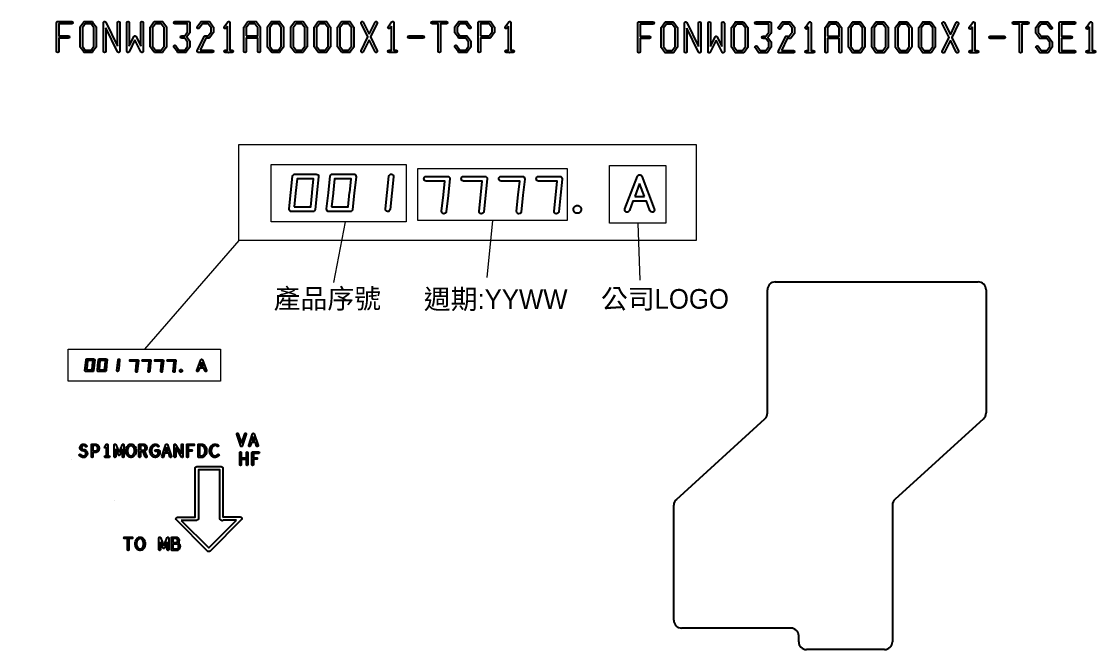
# Model space of a CAD drawing. Extents: x 0 to 248, y 0 to 175.
# Drawn here: x 119.2 to 188, y 44.6 to 84.8 of the extents above; entities that cross this region are included whole.
import ezdxf

# ---------------------------------------------------------------- set-up
doc = ezdxf.new("R2010")
doc.units = 0
doc.layers.add('gbr-dxf', color=7, linetype='Continuous')
doc.layers.add('gbr-outline-dxf', color=2, linetype='Continuous')
doc.layers.add('備註', color=1, linetype='Continuous', lineweight=5)
doc.styles.get("Standard").update_dxf_attribs({"font": 'txt.shx'})

msp = doc.modelspace()

# ---------------------------------------------------------------- linework, layer by layer
at = {"layer": 'gbr-dxf'}
for p, q in [((158.835, 74.422), (158.519, 73.593)), ((159.15, 73.593), (158.835, 74.422)), ((158.519, 73.593), (159.15, 73.593)), ((167.524, 68.122), (180.523, 68.122)), ((167.024, 59.719), (167.024, 67.622)), ((181.023, 67.622), (181.023, 59.719)), ((130.781, 62.978), (130.676, 62.702)), ((130.676, 62.702), (130.887, 62.702)), ((130.887, 62.702), (130.781, 62.978)), ((161.187, 54.183), (166.86, 59.349)), ((180.86, 59.349), (175.187, 54.183)), ((134.093, 58.215), (133.997, 57.927)), ((133.997, 57.927), (134.189, 57.927)), ((134.189, 57.927), (134.093, 58.215)), ((128.538, 57.523), (128.442, 57.236)), ((128.442, 57.236), (128.634, 57.236)), ((128.634, 57.236), (128.538, 57.523)), ((161.024, 46.432), (161.024, 53.813)), ((175.024, 53.813), (175.024, 45.055)), ((168.524, 45.932), (161.524, 45.932)), ((169.024, 45.055), (169.024, 45.432)), ((174.524, 44.555), (169.524, 44.555))]:
    msp.add_line(p, q, dxfattribs=at)
at = {"layer": 'gbr-dxf', "linetype": 'Continuous'}
for points in [[(121.487, 82.907), (121.487, 84.742, -0.199082), (121.509, 84.796, -0.199069), (121.563, 84.818), (122.456, 84.818, -1), (122.456, 84.666), (121.639, 84.666), (121.639, 83.901), (122.233, 83.901, -1), (122.233, 83.748), (121.639, 83.748), (121.639, 82.907, -1)], [(122.987, 83.215), (122.987, 84.436, -0.161897), (123.002, 84.482), (123.225, 84.787, -0.041105), (123.233, 84.796, -0.196911), (123.286, 84.818), (123.733, 84.818, -0.253505), (123.796, 84.784), (124.016, 84.483, -0.166669), (124.032, 84.436), (124.032, 83.215, -0.165513), (124.017, 83.168), (123.795, 82.863, -0.039972), (123.787, 82.853, -0.207833), (123.731, 82.831), (123.29, 82.831, -0.251415), (123.225, 82.862), (123.002, 83.168, -0.165513)], [(127.487, 83.213), (127.487, 84.436, -0.161897), (127.502, 84.482), (127.725, 84.787, -0.041105), (127.733, 84.796, -0.196911), (127.786, 84.818), (128.231, 84.818, -0.246448), (128.294, 84.787), (128.517, 84.481, -0.170321), (128.532, 84.433), (128.532, 83.215, -0.165513), (128.517, 83.168), (128.295, 82.863, -0.039972), (128.287, 82.853, -0.207833), (128.231, 82.831), (127.786, 82.831, -0.247601), (127.723, 82.864), (127.504, 83.165, -0.172346)], [(129.002, 83.168, -1), (129.125, 83.258), (129.325, 82.983), (129.694, 82.983), (129.879, 83.237), (129.879, 83.494), (129.694, 83.748), (129.509, 83.748, -1), (129.509, 83.901), (129.694, 83.901), (129.879, 84.155), (129.879, 84.666), (129.063, 84.666, -1), (129.063, 84.818), (129.954, 84.818, -0.421762), (130.032, 84.742), (130.032, 84.132, -0.165513), (130.017, 84.085), (129.827, 83.824), (130.016, 83.565, -0.166669), (130.032, 83.519), (130.032, 83.215, -0.165513), (130.017, 83.168), (129.795, 82.863, -0.039972), (129.787, 82.853, -0.207833), (129.731, 82.831), (129.29, 82.831, -0.251415), (129.225, 82.862)], [(134.987, 83.215), (134.987, 84.436, -0.161897), (135.002, 84.482), (135.224, 84.786, -0.043659), (135.232, 84.796, -0.211421), (135.29, 84.818), (135.731, 84.818, -0.246448), (135.794, 84.787), (136.016, 84.483, -0.166669), (136.032, 84.436), (136.032, 83.215, -0.165513), (136.017, 83.168), (135.794, 82.862, -0.03991), (135.786, 82.853, -0.198431), (135.733, 82.831), (135.286, 82.831, -0.247601), (135.223, 82.864), (135.002, 83.168, -0.165513)], [(136.487, 83.215), (136.487, 84.436, -0.161897), (136.502, 84.482), (136.724, 84.786, -0.043659), (136.732, 84.796, -0.211421), (136.79, 84.818), (137.231, 84.818, -0.246448), (137.294, 84.787), (137.516, 84.483, -0.166669), (137.532, 84.436), (137.532, 83.215, -0.165513), (137.517, 83.168), (137.294, 82.862, -0.03991), (137.286, 82.853, -0.198431), (137.233, 82.831), (136.786, 82.831, -0.247601), (136.723, 82.864), (136.502, 83.168, -0.165513)], [(137.987, 83.215), (137.987, 84.436, -0.161897), (138.002, 84.482), (138.224, 84.786, -0.043659), (138.232, 84.796, -0.211421), (138.29, 84.818), (138.731, 84.818, -0.246448), (138.794, 84.787), (139.016, 84.483, -0.166669), (139.032, 84.436), (139.032, 83.215, -0.165513), (139.017, 83.168), (138.794, 82.862, -0.03991), (138.786, 82.853, -0.198431), (138.733, 82.831), (138.286, 82.831, -0.247601), (138.223, 82.864), (138.002, 83.168, -0.165513)], [(139.487, 83.215), (139.487, 84.436, -0.161897), (139.502, 84.482), (139.724, 84.786, -0.043659), (139.732, 84.796, -0.211421), (139.79, 84.818), (140.231, 84.818, -0.246448), (140.294, 84.787), (140.516, 84.483, -0.166669), (140.532, 84.436), (140.532, 83.215, -0.165513), (140.517, 83.168), (140.294, 82.862, -0.03991), (140.286, 82.853, -0.198431), (140.233, 82.831), (139.786, 82.831, -0.247601), (139.723, 82.864), (139.502, 83.168, -0.165513)], [(145.563, 84.666, -1), (145.563, 84.818), (146.007, 84.818, -0.013454), (146.011, 84.818), (146.456, 84.818, -1), (146.456, 84.666), (146.086, 84.666), (146.086, 82.907, -1), (145.933, 82.907), (145.933, 84.666)], [(146.987, 84.132), (146.987, 84.436, -0.161897), (147.002, 84.482), (147.225, 84.787, -0.041105), (147.233, 84.796, -0.196911), (147.286, 84.818), (147.733, 84.818, -0.253505), (147.796, 84.784), (148.017, 84.481, -1), (147.894, 84.391), (147.694, 84.666), (147.325, 84.666), (147.139, 84.411), (147.139, 84.155), (147.325, 83.901), (147.733, 83.901, -0.247601), (147.795, 83.868), (148.017, 83.563, -0.165513), (148.032, 83.517), (148.032, 83.213, -0.161897), (148.017, 83.167), (147.795, 82.863, -0.043659), (147.787, 82.853, -0.211421), (147.729, 82.831), (147.288, 82.831, -0.246448), (147.225, 82.862), (147.002, 83.168, -1), (147.125, 83.258), (147.325, 82.983), (147.694, 82.983), (147.879, 83.237), (147.879, 83.494), (147.694, 83.748), (147.29, 83.748, -0.251415), (147.225, 83.78), (147.002, 84.085, -0.165513)], [(148.487, 82.907), (148.487, 84.742, -0.199026), (148.509, 84.796, -0.199012), (148.563, 84.818), (149.231, 84.818, -0.246448), (149.294, 84.787), (149.517, 84.481, -0.170321), (149.532, 84.433), (149.532, 84.132, -0.165513), (149.517, 84.085), (149.295, 83.78, -0.039972), (149.287, 83.771, -0.207833), (149.231, 83.748), (148.639, 83.748), (148.639, 82.907, -1)], [(158.716, 82.878), (158.716, 83.794, -0.013454), (158.716, 83.798), (158.716, 84.711, -0.208517), (158.738, 84.768, -0.208501), (158.795, 84.79), (159.685, 84.79, -1), (159.685, 84.638), (158.868, 84.638), (158.868, 83.872), (159.461, 83.872, -1), (159.461, 83.72), (158.868, 83.72), (158.868, 82.878, -1)], [(160.216, 83.184), (160.216, 84.408, -0.161897), (160.231, 84.453), (160.454, 84.759, -0.041105), (160.462, 84.768, -0.196911), (160.515, 84.79), (160.96, 84.79, -0.246448), (161.023, 84.759), (161.246, 84.453, -0.170321), (161.261, 84.405), (161.261, 83.186, -0.165513), (161.246, 83.139), (161.024, 82.834, -0.039972), (161.016, 82.825, -0.207833), (160.96, 82.802), (160.515, 82.802, -0.247601), (160.452, 82.835), (160.233, 83.136, -0.172346)], [(164.716, 83.186), (164.716, 84.404, -0.170323), (164.731, 84.453), (164.954, 84.759, -0.041105), (164.962, 84.768, -0.196911), (165.015, 84.79), (165.46, 84.79, -0.246448), (165.523, 84.759), (165.745, 84.455, -0.166669), (165.761, 84.408), (165.761, 83.184, -0.16419), (165.745, 83.138), (165.524, 82.834, -0.039972), (165.516, 82.825, -0.207833), (165.459, 82.802), (165.015, 82.802, -0.247601), (164.952, 82.835), (164.731, 83.139, -0.165513)], [(166.231, 83.139, -1), (166.354, 83.229), (166.554, 82.955), (166.923, 82.955), (167.108, 83.209), (167.108, 83.466), (166.923, 83.72), (166.738, 83.72, -1), (166.738, 83.872), (166.923, 83.872), (167.108, 84.127), (167.108, 84.638), (166.292, 84.638, -1), (166.292, 84.79), (167.185, 84.79, -0.427292), (167.261, 84.71), (167.261, 84.104, -0.165513), (167.246, 84.057), (167.056, 83.796), (167.246, 83.535, -0.170321), (167.261, 83.487), (167.261, 83.186, -0.165513), (167.246, 83.139), (167.024, 82.834, -0.039972), (167.016, 82.825, -0.207833), (166.96, 82.802), (166.515, 82.802, -0.247601), (166.452, 82.835)], [(170.716, 82.878), (170.716, 83.793, -0.022559), (170.716, 83.799), (170.716, 84.404, -0.170323), (170.731, 84.453), (170.954, 84.759, -0.041105), (170.962, 84.768, -0.196911), (171.015, 84.79), (171.46, 84.79, -0.246448), (171.523, 84.759), (171.745, 84.455, -0.166669), (171.761, 84.408), (171.761, 82.878, -1), (171.608, 82.878), (171.608, 83.72), (170.868, 83.72), (170.868, 82.878, -1)], [(172.216, 83.186), (172.216, 84.408, -0.161897), (172.231, 84.454), (172.454, 84.759, -0.041105), (172.462, 84.768, -0.196911), (172.515, 84.79), (172.962, 84.79, -0.253505), (173.025, 84.755), (173.245, 84.455, -0.166669), (173.261, 84.408), (173.261, 83.186, -0.165513), (173.246, 83.139), (173.024, 82.834, -0.039972), (173.016, 82.825, -0.207833), (172.96, 82.802), (172.519, 82.802, -0.251415), (172.454, 82.833), (172.231, 83.139, -0.165513)], [(173.716, 83.186), (173.716, 84.408, -0.161897), (173.731, 84.454), (173.954, 84.759, -0.041105), (173.962, 84.768, -0.196911), (174.015, 84.79), (174.462, 84.79, -0.253505), (174.525, 84.755), (174.745, 84.455, -0.166669), (174.761, 84.408), (174.761, 83.186, -0.165513), (174.746, 83.139), (174.524, 82.834, -0.039972), (174.516, 82.825, -0.207833), (174.46, 82.802), (174.019, 82.802, -0.251415), (173.954, 82.833), (173.731, 83.139, -0.165513)], [(175.216, 83.186), (175.216, 84.408, -0.161897), (175.231, 84.454), (175.454, 84.759, -0.041105), (175.462, 84.768, -0.196911), (175.515, 84.79), (175.962, 84.79, -0.253505), (176.025, 84.755), (176.245, 84.455, -0.166669), (176.261, 84.408), (176.261, 83.186, -0.165513), (176.246, 83.139), (176.024, 82.834, -0.039972), (176.016, 82.825, -0.207833), (175.96, 82.802), (175.519, 82.802, -0.251415), (175.454, 82.833), (175.231, 83.139, -0.165513)], [(176.716, 83.186), (176.716, 84.408, -0.161897), (176.731, 84.454), (176.954, 84.759, -0.041105), (176.962, 84.768, -0.196911), (177.015, 84.79), (177.462, 84.79, -0.253505), (177.525, 84.755), (177.745, 84.455, -0.166669), (177.761, 84.408), (177.761, 83.186, -0.165513), (177.746, 83.139), (177.524, 82.834, -0.039972), (177.516, 82.825, -0.207833), (177.46, 82.802), (177.019, 82.802, -0.251415), (176.954, 82.833), (176.731, 83.139, -0.165513)], [(182.792, 84.638, -1), (182.792, 84.79), (183.685, 84.79, -1), (183.685, 84.638), (183.315, 84.638), (183.315, 82.878, -1), (183.162, 82.878), (183.162, 84.638)], [(184.216, 84.102), (184.216, 84.408, -0.161897), (184.231, 84.453), (184.454, 84.759, -0.041105), (184.462, 84.768, -0.196911), (184.515, 84.79), (184.96, 84.79, -0.246448), (185.023, 84.759), (185.246, 84.453, -1), (185.123, 84.363), (184.923, 84.638), (184.554, 84.638), (184.368, 84.383), (184.368, 84.127), (184.554, 83.872), (184.961, 83.872, -0.247601), (185.024, 83.839), (185.246, 83.535, -0.165513), (185.261, 83.488), (185.261, 83.188, -0.170323), (185.246, 83.139), (185.023, 82.834, -0.041105), (185.015, 82.824, -0.196911), (184.961, 82.802), (184.517, 82.802, -0.246448), (184.454, 82.834), (184.231, 83.139, -1), (184.354, 83.229), (184.554, 82.955), (184.923, 82.955), (185.108, 83.209), (185.108, 83.465), (184.923, 83.72), (184.515, 83.72, -0.247601), (184.452, 83.753), (184.233, 84.054, -0.172346)], [(185.716, 82.881), (185.716, 83.794, -0.013454), (185.716, 83.798), (185.716, 84.71, -0.2107), (185.738, 84.768, -0.210684), (185.796, 84.79), (186.685, 84.79, -1), (186.685, 84.638), (185.868, 84.638), (185.868, 83.872), (186.461, 83.872, -1), (186.461, 83.72), (185.868, 83.72), (185.868, 82.955), (186.685, 82.955, -1), (186.685, 82.802), (185.792, 82.802, -0.424887)], [(144.063, 83.748, -1), (144.063, 83.901), (144.956, 83.901, -1), (144.956, 83.748)], [(181.292, 83.72, -1), (181.292, 83.872), (182.185, 83.872, -1), (182.185, 83.72)], [(136.386, 72.799), (136.497, 73.847, -0.009153), (136.498, 73.851), (136.608, 74.895, -0.3854), (136.758, 75.03), (138.12, 75.03, -0.458403), (138.269, 74.858), (138.159, 73.823, -0.013872), (138.158, 73.815), (138.047, 72.767, -0.168358), (138.005, 72.678, -0.202678), (137.898, 72.632), (136.535, 72.632, -0.447401)], [(138.786, 72.799), (138.896, 73.839, -0.013872), (138.897, 73.847), (139.008, 74.895, -0.3854), (139.157, 75.03), (140.514, 75.03, -0.458895), (140.67, 74.864), (140.558, 73.815, -0.009153), (140.558, 73.811), (140.448, 72.773, -0.186333), (140.403, 72.675, -0.207191), (140.291, 72.633), (138.935, 72.633, -0.447401)], [(142.549, 72.798), (142.66, 73.847, -0.009153), (142.661, 73.851), (142.771, 74.896, -1), (143.07, 74.864), (142.958, 73.815, -0.009153), (142.958, 73.811), (142.847, 72.767, -1)], [(157.894, 72.797), (158.695, 74.897, -0.112338), (158.731, 74.952, -0.535818), (158.975, 74.897), (159.775, 72.797, -1), (159.495, 72.69), (159.265, 73.293), (158.405, 73.293), (158.175, 72.69, -1)], [(136.702, 72.932), (137.763, 72.932), (137.859, 73.839, -0.013863), (137.86, 73.847), (137.954, 74.73), (136.892, 74.73), (136.795, 73.815, -0.009153), (136.795, 73.811)], [(139.102, 72.933), (140.163, 72.933), (140.26, 73.847, -0.009153), (140.261, 73.851), (140.354, 74.73), (139.292, 74.73), (139.196, 73.823, -0.013872), (139.196, 73.815)], [(145.161, 74.588, -1), (145.161, 74.888), (146.517, 74.888, -0.458895), (146.673, 74.722), (146.562, 73.674, -0.009153), (146.561, 73.669), (146.45, 72.625, -1), (146.152, 72.657), (146.263, 73.705, -0.009153), (146.264, 73.71), (146.357, 74.588)], [(147.561, 74.588, -1), (147.561, 74.888), (148.917, 74.888, -0.458895), (149.073, 74.722), (148.962, 73.674, -0.009153), (148.961, 73.669), (148.85, 72.625, -1), (148.552, 72.657), (148.663, 73.705, -0.009153), (148.664, 73.71), (148.757, 74.588)], [(149.961, 74.588, -1), (149.961, 74.888), (151.324, 74.888, -0.45841), (151.472, 74.716), (151.362, 73.673, -0.009153), (151.361, 73.669), (151.25, 72.625, -1), (150.952, 72.656), (151.063, 73.705, -0.009153), (151.064, 73.709), (151.157, 74.588)], [(152.361, 74.588, -1), (152.361, 74.888), (153.724, 74.888, -0.45841), (153.872, 74.716), (153.762, 73.681, -0.013863), (153.762, 73.674), (153.65, 72.625, -1), (153.352, 72.657), (153.463, 73.697, -0.013863), (153.463, 73.705), (153.557, 74.588)], [(154.595, 72.769, -0.414233), (154.845, 73.019, -0.414233), (155.095, 72.769, -0.414233), (154.845, 72.519, -0.414233)], [(123.299, 62.437), (123.336, 62.786, -0.009153), (123.336, 62.788), (123.373, 63.136, -0.3854), (123.422, 63.181), (123.877, 63.181, -0.458403), (123.926, 63.123), (123.89, 62.778, -0.013872), (123.889, 62.776), (123.852, 62.426, -0.168358), (123.838, 62.397, -0.202678), (123.803, 62.382), (123.348, 62.382, -0.447401)], [(123.404, 62.482), (123.758, 62.482), (123.79, 62.784, -0.013863), (123.79, 62.786), (123.821, 63.081), (123.467, 63.081), (123.435, 62.776, -0.009153), (123.435, 62.774)], [(124.099, 62.437), (124.135, 62.784, -0.013872), (124.136, 62.786), (124.173, 63.136, -0.3854), (124.222, 63.181), (124.674, 63.181, -0.458895), (124.726, 63.125), (124.689, 62.776, -0.009153), (124.689, 62.774), (124.652, 62.428, -0.186333), (124.637, 62.396, -0.207191), (124.6, 62.382), (124.148, 62.382, -0.447401)], [(124.204, 62.482), (124.558, 62.482), (124.59, 62.786, -0.009153), (124.59, 62.788), (124.621, 63.081), (124.267, 63.081), (124.235, 62.778, -0.013872), (124.235, 62.776)], [(125.353, 62.437), (125.39, 62.786, -0.009153), (125.39, 62.788), (125.427, 63.136, -1), (125.526, 63.125), (125.489, 62.776, -0.009153), (125.489, 62.774), (125.452, 62.426, -1)], [(126.223, 63.033, -1), (126.223, 63.133), (126.676, 63.133, -0.458895), (126.728, 63.078), (126.69, 62.729, -0.009153), (126.69, 62.727), (126.653, 62.379, -1), (126.554, 62.39), (126.591, 62.739, -0.009153), (126.591, 62.741), (126.622, 63.033)], [(127.023, 63.033, -1), (127.023, 63.133), (127.476, 63.133, -0.458895), (127.528, 63.078), (127.49, 62.729, -0.009153), (127.49, 62.727), (127.453, 62.379, -1), (127.354, 62.39), (127.391, 62.739, -0.009153), (127.391, 62.741), (127.422, 63.033)], [(127.824, 63.033, -1), (127.824, 63.133), (128.278, 63.133, -0.45841), (128.327, 63.076), (128.29, 62.729, -0.009153), (128.29, 62.727), (128.253, 62.379, -1), (128.154, 62.39), (128.191, 62.739, -0.009153), (128.191, 62.741), (128.222, 63.033)], [(128.623, 63.033, -1), (128.623, 63.133), (129.078, 63.133, -0.45841), (129.127, 63.076), (129.091, 62.731, -0.013863), (129.09, 62.729), (129.053, 62.379, -1), (128.954, 62.39), (128.991, 62.737, -0.013863), (128.991, 62.739), (129.022, 63.033)], [(130.468, 62.436), (130.735, 63.136, -0.112338), (130.747, 63.155, -0.535818), (130.828, 63.136), (131.095, 62.436, -1), (131.001, 62.401), (130.925, 62.602), (130.638, 62.602), (130.561, 62.401, -1)], [(129.368, 62.427, -0.414233), (129.452, 62.511, -0.414233), (129.535, 62.427, -0.414233), (129.452, 62.344, -0.414233)], [(133.792, 57.627), (134.046, 58.389, -0.116629), (134.058, 58.408, -0.557654), (134.14, 58.389), (134.394, 57.627, -1), (134.3, 57.595), (134.222, 57.827), (133.964, 57.827), (133.886, 57.595, -1)], [(122.96, 56.981, -1), (123.022, 57.06), (123.098, 57.001), (123.173, 56.969), (123.234, 56.969), (123.297, 56.999), (123.343, 57.047), (123.366, 57.112), (123.351, 57.179), (123.312, 57.237), (123.238, 57.278), (123.123, 57.302, -0.113635), (123.102, 57.311), (123.033, 57.361, -0.165714), (123.014, 57.387), (122.984, 57.474, -0.146798), (122.983, 57.503), (123.003, 57.588, -0.12513), (123.013, 57.611), (123.064, 57.674, -0.021575), (123.066, 57.677, -0.080607), (123.079, 57.687), (123.149, 57.725, -0.12873), (123.174, 57.731), (123.243, 57.731, -0.094169), (123.262, 57.728), (123.333, 57.703, -0.132774), (123.354, 57.688), (123.413, 57.627, -1), (123.341, 57.558), (123.288, 57.613), (123.236, 57.631), (123.186, 57.631), (123.135, 57.604), (123.098, 57.557), (123.083, 57.493), (123.104, 57.433), (123.154, 57.398), (123.262, 57.375, -0.090614), (123.279, 57.369), (123.371, 57.319, -0.128995), (123.389, 57.301), (123.439, 57.226, -0.100029), (123.446, 57.208), (123.466, 57.121, -0.146021), (123.464, 57.092), (123.435, 57.007, -0.120283), (123.423, 56.986), (123.362, 56.923, -0.014243), (123.36, 56.921, -0.079046), (123.347, 56.912), (123.267, 56.874, -0.115695), (123.245, 56.869), (123.165, 56.869, -0.107242), (123.144, 56.873), (123.053, 56.911, -0.083791), (123.039, 56.92)], [(123.713, 56.919), (123.713, 57.237), (123.713, 57.681, -0.199079), (123.728, 57.717, -0.199054), (123.763, 57.731), (124.005, 57.731, -0.118142), (124.028, 57.727), (124.109, 57.688, -0.150059), (124.131, 57.669), (124.189, 57.584, -0.110711), (124.198, 57.564), (124.218, 57.464, -0.10783), (124.218, 57.443), (124.198, 57.343, -0.105036), (124.191, 57.323), (124.14, 57.247, -0.048067), (124.134, 57.24, -0.10026), (124.117, 57.229), (124.026, 57.19, -0.107242), (124.005, 57.187), (123.813, 57.187), (123.813, 56.919, -1)], [(125.928, 57.251), (125.928, 57.351, -0.056507), (125.929, 57.362), (125.949, 57.46, -0.070071), (125.953, 57.473), (125.993, 57.562, -0.064589), (126, 57.573), (126.061, 57.649, -0.017223), (126.063, 57.651, -0.05294), (126.071, 57.658), (126.141, 57.709, -0.120275), (126.163, 57.718), (126.245, 57.731, -0.092522), (126.263, 57.73), (126.339, 57.718, -0.125706), (126.363, 57.709), (126.432, 57.659, -0.07842), (126.444, 57.649), (126.503, 57.574, -0.071054), (126.511, 57.562), (126.552, 57.473, -0.072845), (126.556, 57.46), (126.575, 57.362, -0.058079), (126.577, 57.351), (126.577, 57.251, -0.057645), (126.576, 57.24), (126.556, 57.139, -0.06475), (126.552, 57.127), (126.511, 57.038, -0.066987), (126.504, 57.027), (126.444, 56.952, -0.043068), (126.438, 56.946, -0.03375), (126.433, 56.942), (126.363, 56.891, -0.124545), (126.34, 56.882), (126.261, 56.87, -0.085065), (126.244, 56.87), (126.163, 56.882, -0.126223), (126.14, 56.892), (126.071, 56.942, -0.078843), (126.06, 56.953), (126.002, 57.025, -0.077989), (125.993, 57.038), (125.953, 57.127, -0.066398), (125.949, 57.14), (125.929, 57.24, -0.057649)], [(126.761, 56.919), (126.761, 57.288), (126.761, 57.678, -0.213537), (126.776, 57.717, -0.213515), (126.814, 57.731), (127.063, 57.731, -0.118142), (127.086, 57.726), (127.166, 57.689, -0.096231), (127.182, 57.678), (127.231, 57.629, -0.157946), (127.246, 57.602), (127.266, 57.501, -0.111392), (127.266, 57.479), (127.246, 57.381, -0.150158), (127.233, 57.354), (127.172, 57.291), (127.172, 57.291, -0.084088), (127.159, 57.281), (127.128, 57.265), (127.264, 56.938, -1), (127.171, 56.9), (127.032, 57.238), (126.861, 57.238), (126.861, 56.919, -1)], [(127.462, 57.264), (127.462, 57.348, -0.079215), (127.464, 57.364), (127.484, 57.44, -0.048335), (127.487, 57.449), (127.528, 57.537, -0.064589), (127.534, 57.548), (127.595, 57.624, -0.026405), (127.598, 57.627, -0.025087), (127.602, 57.631), (127.663, 57.682, -0.073877), (127.675, 57.689), (127.754, 57.726, -0.115695), (127.776, 57.731), (127.846, 57.731, -0.084063), (127.862, 57.729), (127.942, 57.704, -0.107219), (127.961, 57.694), (128.022, 57.643, -1), (127.958, 57.567), (127.904, 57.611), (127.84, 57.631), (127.787, 57.631), (127.722, 57.601), (127.67, 57.557), (127.616, 57.49), (127.58, 57.41), (127.562, 57.345), (127.562, 57.267), (127.58, 57.176), (127.616, 57.098), (127.668, 57.032), (127.727, 56.991), (127.807, 56.971), (127.887, 56.991), (127.945, 57.032), (127.99, 57.089), (127.99, 57.25), (127.837, 57.25, -1), (127.837, 57.35), (128.039, 57.35, -0.423531), (128.09, 57.3), (128.09, 57.073, -0.178427), (128.079, 57.04), (128.018, 56.964, -0.024685), (128.015, 56.961, -0.045614), (128.008, 56.955), (127.937, 56.904, -0.101097), (127.919, 56.896), (127.819, 56.871, -0.132042), (127.793, 56.871), (127.693, 56.896, -0.103561), (127.675, 56.905), (127.608, 56.953, -0.085341), (127.595, 56.964), (127.534, 57.04, -0.070992), (127.527, 57.052), (127.487, 57.14, -0.066398), (127.483, 57.152), (127.463, 57.252, -0.057649)], [(128.237, 56.935), (128.491, 57.697, -0.116629), (128.503, 57.717, -0.557654), (128.586, 57.697), (128.84, 56.935, -1), (128.745, 56.903), (128.667, 57.136), (128.409, 57.136), (128.332, 56.903, -1)], [(129.819, 56.919), (129.819, 57.311, -0.02292), (129.819, 57.315), (129.819, 57.681, -0.199079), (129.834, 57.717, -0.199054), (129.869, 57.731), (130.255, 57.731, -1), (130.255, 57.631), (129.919, 57.631), (129.919, 57.363), (130.113, 57.363, -1), (130.113, 57.263), (129.919, 57.263), (129.919, 56.919, -1)], [(130.551, 56.919), (130.551, 57.681, -0.199079), (130.565, 57.717, -0.199054), (130.601, 57.731), (130.802, 57.731, -0.118142), (130.825, 57.727), (130.906, 57.688, -0.080698), (130.92, 57.679), (130.977, 57.632, -0.081734), (130.988, 57.62), (131.037, 57.545, -0.049231), (131.042, 57.537), (131.082, 57.45, -0.096865), (131.087, 57.431), (131.098, 57.304, -0.053313), (131.097, 57.294), (131.087, 57.171, -0.095138), (131.083, 57.152), (131.043, 57.065, -0.045943), (131.039, 57.057), (130.988, 56.981, -0.051673), (130.982, 56.973, -0.028305), (130.978, 56.969), (130.918, 56.919, -0.069376), (130.906, 56.912), (130.825, 56.874, -0.118139), (130.802, 56.869), (130.601, 56.869, -0.414253)], [(131.282, 57.267), (131.292, 57.379, -0.063145), (131.295, 57.392), (131.335, 57.519, -0.076958), (131.342, 57.532), (131.392, 57.607, -0.053542), (131.398, 57.615, -0.017573), (131.401, 57.617), (131.472, 57.68, -0.089504), (131.487, 57.69), (131.577, 57.727, -0.107242), (131.598, 57.731), (131.675, 57.731, -0.099954), (131.694, 57.728), (131.766, 57.703, -0.063503), (131.777, 57.697), (131.836, 57.66, -1), (131.783, 57.575), (131.727, 57.611), (131.669, 57.631), (131.606, 57.631), (131.532, 57.6), (131.472, 57.547), (131.428, 57.481), (131.392, 57.366), (131.383, 57.264), (131.401, 57.162), (131.427, 57.097), (131.479, 57.032), (131.538, 56.989), (131.595, 56.969), (131.649, 56.969), (131.706, 56.99), (131.758, 57.022), (131.805, 57.069, -1), (131.876, 56.998), (131.825, 56.947, -0.05818), (131.816, 56.94), (131.756, 56.903, -0.058797), (131.745, 56.897), (131.674, 56.872, -0.099961), (131.655, 56.869), (131.588, 56.869, -0.094169), (131.569, 56.872), (131.5, 56.897, -0.078617), (131.486, 56.904), (131.416, 56.954, -0.07842), (131.405, 56.964), (131.344, 57.04, -0.089435), (131.335, 57.056), (131.307, 57.128, -0.060205), (131.303, 57.139), (131.283, 57.252, -0.074879)], [(133.996, 56.411), (133.996, 57.173, -0.199079), (134.011, 57.209, -0.199054), (134.046, 57.223), (134.433, 57.223, -1), (134.433, 57.123), (134.096, 57.123), (134.096, 56.855), (134.29, 56.855, -1), (134.29, 56.755), (134.096, 56.755), (134.096, 56.411, -1)], [(129.158, 52.863, -0.419573), (129.16, 53.008, -0.194321), (129.23, 53.037), (130.364, 53.037), (130.364, 56.181, -0.199073), (130.393, 56.253, -0.19909), (130.465, 56.283), (132.036, 56.283, -0.425529), (132.137, 56.177), (132.137, 53.054), (133.253, 53.054, -0.666206), (133.325, 52.881), (133.325, 52.881), (131.314, 50.869, -0.204791), (131.239, 50.839), (131.224, 50.839, -0.205737), (131.15, 50.871)], [(125.84, 51.666, -1), (125.84, 51.766), (126.071, 51.766, -0.027852), (126.076, 51.766), (126.307, 51.766, -1), (126.307, 51.666), (126.124, 51.666), (126.124, 50.954, -1), (126.024, 50.954), (126.024, 51.666)], [(126.511, 51.286), (126.511, 51.386, -0.056507), (126.512, 51.397), (126.532, 51.495, -0.070071), (126.536, 51.508), (126.577, 51.597, -0.064589), (126.583, 51.608), (126.644, 51.684, -0.017223), (126.646, 51.687, -0.05294), (126.654, 51.694), (126.725, 51.744, -0.120275), (126.747, 51.753), (126.828, 51.766, -0.092522), (126.846, 51.765), (126.923, 51.753, -0.125706), (126.946, 51.744), (127.015, 51.695, -0.07842), (127.027, 51.684), (127.087, 51.609, -0.071054), (127.094, 51.597), (127.135, 51.509, -0.072845), (127.139, 51.495), (127.158, 51.398, -0.058079), (127.16, 51.386), (127.16, 51.286, -0.057645), (127.159, 51.275), (127.139, 51.174, -0.06475), (127.135, 51.162), (127.094, 51.073, -0.066987), (127.087, 51.062), (127.027, 50.987, -0.043068), (127.022, 50.981, -0.03375), (127.016, 50.977), (126.946, 50.926, -0.124545), (126.923, 50.917), (126.845, 50.905, -0.085065), (126.828, 50.905), (126.747, 50.918, -0.126223), (126.724, 50.927), (126.654, 50.977, -0.078843), (126.643, 50.988), (126.585, 51.06, -0.077989), (126.577, 51.073), (126.536, 51.162, -0.066398), (126.532, 51.175), (126.512, 51.275, -0.057649)], [(128.838, 50.954), (128.838, 51.361), (128.838, 51.715, -0.207303), (128.852, 51.752, -0.207281), (128.889, 51.766), (129.162, 51.766, -0.132941), (129.187, 51.76), (129.254, 51.724, -0.11754), (129.272, 51.71), (129.313, 51.659, -0.112691), (129.323, 51.639), (129.343, 51.564, -0.1292), (129.343, 51.539), (129.323, 51.451, -0.061391), (129.319, 51.44), (129.291, 51.382, -0.147675), (129.314, 51.365), (129.372, 51.293, -0.129535), (129.384, 51.27), (129.404, 51.181, -0.119873), (129.404, 51.158), (129.384, 51.07, -0.07149), (129.379, 51.057), (129.338, 50.982, -0.068114), (129.33, 50.971, -0.047796), (129.323, 50.964), (129.252, 50.914, -0.170538), (129.22, 50.904), (128.889, 50.904, -0.423531)]]:
    msp.add_lwpolyline(points, format="xyb", close=True, dxfattribs=at)
for points in [[(123.139, 83.237), (123.325, 82.983), (123.694, 82.983), (123.879, 83.237), (123.879, 84.411), (123.694, 84.666), (123.325, 84.666), (123.139, 84.411)], [(127.639, 83.238), (127.825, 82.983), (128.194, 82.983), (128.379, 83.237), (128.379, 84.412), (128.194, 84.666), (127.825, 84.666), (127.639, 84.411)], [(133.639, 83.901), (134.379, 83.901), (134.379, 84.412), (134.194, 84.666), (133.825, 84.666), (133.639, 84.411)], [(135.139, 83.237), (135.325, 82.983), (135.694, 82.983), (135.879, 83.237), (135.879, 84.411), (135.694, 84.666), (135.325, 84.666), (135.139, 84.411)], [(136.639, 83.237), (136.825, 82.983), (137.194, 82.983), (137.379, 83.237), (137.379, 84.411), (137.194, 84.666), (136.825, 84.666), (136.639, 84.411)], [(138.139, 83.237), (138.325, 82.983), (138.694, 82.983), (138.879, 83.237), (138.879, 84.411), (138.694, 84.666), (138.325, 84.666), (138.139, 84.411)], [(139.639, 83.237), (139.825, 82.983), (140.194, 82.983), (140.379, 83.237), (140.379, 84.411), (140.194, 84.666), (139.825, 84.666), (139.639, 84.411)], [(148.639, 83.901), (149.194, 83.901), (149.379, 84.155), (149.379, 84.412), (149.194, 84.666), (148.639, 84.666)], [(160.368, 83.209), (160.554, 82.955), (160.923, 82.955), (161.108, 83.209), (161.108, 84.383), (160.923, 84.638), (160.554, 84.638), (160.368, 84.383)], [(164.868, 83.209), (165.054, 82.955), (165.423, 82.955), (165.608, 83.209), (165.608, 84.383), (165.423, 84.638), (165.054, 84.638), (164.868, 84.383)], [(170.868, 83.872), (171.608, 83.872), (171.608, 84.383), (171.423, 84.638), (171.054, 84.638), (170.868, 84.383)], [(172.368, 83.209), (172.554, 82.955), (172.923, 82.955), (173.108, 83.209), (173.108, 84.383), (172.923, 84.638), (172.554, 84.638), (172.368, 84.383)], [(173.868, 83.209), (174.054, 82.955), (174.423, 82.955), (174.608, 83.209), (174.608, 84.383), (174.423, 84.638), (174.054, 84.638), (173.868, 84.383)], [(175.368, 83.209), (175.554, 82.955), (175.923, 82.955), (176.108, 83.209), (176.108, 84.383), (175.923, 84.638), (175.554, 84.638), (175.368, 84.383)], [(176.868, 83.209), (177.054, 82.955), (177.423, 82.955), (177.608, 83.209), (177.608, 84.383), (177.423, 84.638), (177.054, 84.638), (176.868, 84.383)], [(123.813, 57.287), (123.997, 57.287), (124.065, 57.315), (124.102, 57.37), (124.118, 57.453), (124.102, 57.534), (124.054, 57.604), (123.996, 57.631), (123.813, 57.631)], [(126.028, 57.254), (126.046, 57.163), (126.082, 57.086), (126.135, 57.019), (126.19, 56.979), (126.252, 56.97), (126.314, 56.979), (126.37, 57.019), (126.423, 57.085), (126.458, 57.163), (126.477, 57.254), (126.477, 57.346), (126.458, 57.437), (126.423, 57.515), (126.37, 57.581), (126.314, 57.621), (126.252, 57.631), (126.19, 57.621), (126.135, 57.581), (126.082, 57.515), (126.046, 57.437), (126.028, 57.346)], [(126.861, 57.338), (127.053, 57.338), (127.106, 57.366), (127.151, 57.413), (127.166, 57.491), (127.151, 57.568), (127.117, 57.601), (127.054, 57.631), (126.861, 57.631)], [(130.651, 56.969), (130.793, 56.969), (130.858, 57), (130.909, 57.042), (130.953, 57.109), (130.988, 57.186), (130.998, 57.301), (130.988, 57.414), (130.953, 57.491), (130.909, 57.558), (130.858, 57.601), (130.793, 57.631), (130.651, 57.631)], [(126.611, 51.289), (126.629, 51.198), (126.665, 51.121), (126.718, 51.054), (126.774, 51.015), (126.835, 51.005), (126.897, 51.015), (126.953, 51.054), (127.006, 51.121), (127.042, 51.198), (127.06, 51.289), (127.06, 51.381), (127.041, 51.473), (127.006, 51.55), (126.953, 51.616), (126.897, 51.656), (126.835, 51.666), (126.774, 51.656), (126.718, 51.616), (126.665, 51.55), (126.629, 51.472), (126.611, 51.381)], [(128.938, 51.411), (129.183, 51.411), (129.202, 51.429), (129.226, 51.479), (129.243, 51.55), (129.228, 51.605), (129.201, 51.639), (129.15, 51.666), (128.938, 51.666)], [(128.938, 51.004), (129.207, 51.004), (129.256, 51.039), (129.288, 51.099), (129.304, 51.17), (129.289, 51.237), (129.244, 51.293), (129.194, 51.311), (128.938, 51.311)]]:
    msp.add_lwpolyline(points, close=True, dxfattribs=at)
for points in [[(124.487, 82.907), (124.487, 84.742, -0.200605), (124.51, 84.796, -0.513571), (124.632, 84.775), (125.38, 83.238)], [(125.38, 83.238), (125.38, 84.742, -1), (125.532, 84.742), (125.532, 82.907, -0.200605), (125.509, 82.853, -0.513571), (125.387, 82.873), (124.639, 84.411)], [(125.987, 82.907), (125.987, 84.742, -1), (126.139, 84.742), (126.139, 83.238)], [(126.88, 83.238), (126.88, 84.742, -1), (127.032, 84.742), (127.032, 82.907, -0.200605), (127.009, 82.853, -0.513571), (126.887, 82.873), (126.509, 83.65)], [(130.496, 82.942), (130.94, 83.857, -0.089512), (130.956, 83.879, -0.204058), (131.011, 83.901), (131.194, 83.901), (131.379, 84.155), (131.379, 84.412), (131.194, 84.666), (130.825, 84.666), (130.625, 84.391, -1), (130.502, 84.481), (130.725, 84.787, -0.041105), (130.733, 84.796, -0.196911), (130.786, 84.818), (131.231, 84.818, -0.246448), (131.294, 84.787), (131.517, 84.481, -0.170321), (131.532, 84.433), (131.532, 84.132, -0.165513), (131.517, 84.085), (131.295, 83.78, -0.039972), (131.287, 83.771, -0.207833), (131.231, 83.748), (131.057, 83.748), (130.685, 82.983)], [(132.225, 84.481), (132.448, 84.787, -0.041105), (132.456, 84.796, -0.665353), (132.586, 84.742), (132.586, 82.983), (132.733, 82.983, -1), (132.733, 82.831), (132.511, 82.831)], [(133.487, 82.907), (133.487, 84.436, -0.161897), (133.502, 84.482), (133.725, 84.787, -0.041105), (133.733, 84.796, -0.196911), (133.786, 84.818), (134.231, 84.818, -0.246448), (134.294, 84.787), (134.517, 84.481, -0.170321), (134.532, 84.433), (134.532, 83.826)], [(140.995, 84.709, -1), (141.132, 84.775), (141.509, 83.999)], [(141.509, 83.65), (141.132, 82.873, -1), (140.995, 82.94), (141.425, 83.824), (140.995, 84.709)], [(141.509, 83.999), (141.887, 84.775, -1), (142.024, 84.709), (141.594, 83.824), (142.024, 82.94, -1), (141.887, 82.873), (141.509, 83.65)], [(142.725, 84.481), (142.948, 84.787, -0.041105), (142.956, 84.796, -0.665353), (143.086, 84.742), (143.086, 82.983), (143.233, 82.983, -1), (143.233, 82.831), (143.011, 82.831)], [(150.225, 84.481), (150.447, 84.786, -0.043659), (150.455, 84.796, -0.68565), (150.586, 84.739), (150.586, 82.983), (150.733, 82.983, -1), (150.733, 82.831), (150.511, 82.831)], [(161.716, 82.878), (161.716, 84.714, -0.200605), (161.739, 84.768, -0.513571), (161.861, 84.747), (162.608, 83.209)], [(162.608, 83.209), (162.608, 84.714, -1), (162.761, 84.714), (162.761, 82.878, -0.200605), (162.738, 82.824, -0.513571), (162.616, 82.845), (161.868, 84.383)], [(163.216, 82.882), (163.216, 84.714, -1), (163.368, 84.714), (163.368, 83.21)], [(164.108, 83.209), (164.108, 84.714, -1), (164.261, 84.714), (164.261, 82.878, -0.200605), (164.238, 82.824, -0.513571), (164.116, 82.845), (163.738, 83.622)], [(167.724, 82.912), (168.169, 83.828, -0.089512), (168.185, 83.85, -0.204058), (168.24, 83.872), (168.423, 83.872), (168.608, 84.127), (168.608, 84.383), (168.423, 84.638), (168.054, 84.638), (167.854, 84.363, -1), (167.731, 84.453), (167.954, 84.759, -0.041105), (167.962, 84.768, -0.196911), (168.015, 84.79), (168.46, 84.79, -0.246448), (168.523, 84.759), (168.745, 84.455, -0.166669), (168.761, 84.408), (168.761, 84.102, -0.16419), (168.745, 84.056), (168.524, 83.752, -0.039972), (168.516, 83.743, -0.207833), (168.459, 83.72), (168.286, 83.72), (167.914, 82.955)], [(169.454, 84.453), (169.677, 84.759, -0.041105), (169.685, 84.768, -0.665353), (169.815, 84.714), (169.815, 82.955), (169.961, 82.955, -1), (169.961, 82.802), (169.74, 82.802)], [(178.224, 84.68, -1), (178.361, 84.747), (178.738, 83.97)], [(178.738, 83.622), (178.361, 82.845, -1), (178.224, 82.912), (178.654, 83.796), (178.224, 84.68)], [(178.738, 83.97), (179.116, 84.747, -1), (179.253, 84.68), (178.823, 83.796), (179.253, 82.912, -1), (179.116, 82.845), (178.738, 83.622)], [(179.954, 84.453), (180.176, 84.757, -0.043659), (180.184, 84.768, -0.68565), (180.315, 84.71), (180.315, 82.955), (180.461, 82.955, -1), (180.461, 82.802), (180.24, 82.802)], [(187.454, 84.453), (187.677, 84.759, -0.041105), (187.685, 84.768, -0.665353), (187.815, 84.714), (187.815, 82.955), (187.961, 82.955, -1), (187.961, 82.802), (187.74, 82.802)], [(124.639, 84.411), (124.639, 82.907, -1), (124.487, 82.907)], [(132.508, 82.831), (132.286, 82.831, -1), (132.286, 82.983), (132.433, 82.983), (132.433, 84.508)], [(132.433, 84.508), (132.348, 84.391, -1), (132.225, 84.481)], [(143.007, 82.831), (142.786, 82.831, -1), (142.786, 82.983), (142.933, 82.983), (142.933, 84.508)], [(142.933, 84.508), (142.848, 84.391, -1), (142.725, 84.481)], [(150.507, 82.831), (150.286, 82.831, -1), (150.286, 82.983), (150.433, 82.983), (150.433, 84.508)], [(150.433, 84.508), (150.348, 84.391, -1), (150.225, 84.481)], [(161.868, 84.383), (161.868, 82.878, -1), (161.716, 82.878)], [(169.736, 82.802), (169.515, 82.802, -1), (169.515, 82.955), (169.662, 82.955), (169.662, 84.48)], [(169.662, 84.48), (169.577, 84.363, -1), (169.454, 84.453)], [(180.236, 82.802), (180.015, 82.802, -1), (180.015, 82.955), (180.162, 82.955), (180.162, 84.48)], [(180.162, 84.48), (180.077, 84.363, -1), (179.954, 84.453)], [(187.736, 82.802), (187.515, 82.802, -1), (187.515, 82.955), (187.662, 82.955), (187.662, 84.48)], [(187.662, 84.48), (187.577, 84.363, -1), (187.454, 84.453)], [(126.509, 83.65), (126.132, 82.873, -0.082021), (126.117, 82.853, -0.670473), (125.987, 82.907)], [(126.139, 83.238), (126.441, 83.858, -0.083561), (126.456, 83.878, -0.515515), (126.578, 83.858), (126.88, 83.238)], [(134.532, 83.822), (134.532, 82.907, -1), (134.379, 82.907), (134.379, 83.748), (133.639, 83.748), (133.639, 82.907, -1), (133.487, 82.907)], [(163.738, 83.622), (163.362, 82.847, -0.091773), (163.346, 82.824, -0.68385), (163.216, 82.882)], [(163.368, 83.21), (163.67, 83.829, -0.083561), (163.684, 83.85, -0.515515), (163.807, 83.829), (164.108, 83.209)], [(130.685, 82.983), (131.456, 82.983, -1), (131.456, 82.831), (130.563, 82.831, -0.563855), (130.496, 82.942)], [(167.914, 82.955), (168.685, 82.955, -1), (168.685, 82.802), (167.794, 82.802, -0.562296), (167.724, 82.912)], [(133.029, 58.357, -1), (133.124, 58.389), (133.331, 57.769)], [(133.331, 57.769), (133.537, 58.389, -1), (133.632, 58.357), (133.378, 57.595, -0.116629), (133.366, 57.575, -0.557654), (133.283, 57.595), (133.029, 58.357)], [(124.567, 57.56), (124.689, 57.712, -0.035573), (124.693, 57.717, -0.673709), (124.778, 57.68), (124.778, 56.969), (124.85, 56.969, -1), (124.85, 56.869), (124.606, 56.869, -1), (124.606, 56.969), (124.678, 56.969), (124.678, 57.539)], [(124.678, 57.539), (124.645, 57.498, -1), (124.567, 57.56)], [(125.176, 56.919), (125.176, 57.681, -0.196171), (125.19, 57.716, -0.537715), (125.272, 57.7), (125.49, 57.176)], [(125.276, 57.431), (125.276, 56.919, -1), (125.176, 56.919)], [(125.704, 57.431), (125.536, 57.027, -0.098317), (125.526, 57.011, -0.534147), (125.444, 57.027), (125.276, 57.431)], [(125.49, 57.176), (125.707, 57.698, -0.10769), (125.719, 57.716, -0.689987), (125.804, 57.678), (125.804, 56.919, -1), (125.704, 56.919), (125.704, 57.431)], [(129.017, 56.919), (129.017, 57.678, -0.216284), (129.032, 57.717, -0.501997), (129.111, 57.705), (129.484, 57.096)], [(129.117, 57.504), (129.117, 56.919, -1), (129.017, 56.919)], [(129.484, 57.096), (129.484, 57.681, -1), (129.584, 57.681), (129.584, 56.919, -0.191174), (129.57, 56.885, -0.494498), (129.491, 56.893), (129.117, 57.504)], [(133.214, 56.411), (133.214, 57.173, -1), (133.314, 57.173), (133.314, 56.842), (133.641, 56.842), (133.641, 57.173, -1), (133.741, 57.173), (133.741, 56.794)], [(133.741, 56.791), (133.741, 56.411, -1), (133.641, 56.411), (133.641, 56.742), (133.314, 56.742), (133.314, 56.411, -1), (133.214, 56.411)], [(133.008, 52.851), (132.166, 52.851), (132.16, 52.845, -0.01304), (132.157, 52.842, -0.399707), (132.017, 52.845), (131.966, 52.896, -0.205919), (131.934, 52.97), (131.934, 56.08), (130.567, 56.08), (130.567, 52.939, -0.209074), (130.537, 52.863, -0.20909), (130.461, 52.833), (129.475, 52.833)], [(128.045, 50.954), (128.045, 51.714, -0.214534), (128.06, 51.752, -0.553453), (128.143, 51.733), (128.359, 51.211)], [(128.359, 51.211), (128.577, 51.736, -0.101113), (128.589, 51.752, -0.664313), (128.674, 51.716), (128.674, 50.954, -1), (128.574, 50.954), (128.574, 51.466)], [(128.145, 51.466), (128.145, 50.954, -1), (128.045, 50.954)], [(128.574, 51.466), (128.406, 51.062, -0.098317), (128.395, 51.046, -0.534147), (128.313, 51.062), (128.145, 51.466)]]:
    msp.add_lwpolyline(points, format="xyb", dxfattribs=at)
msp.add_lwpolyline([(129.475, 52.833), (131.233, 51.076), (133.008, 52.851)], dxfattribs=at)
at = {"layer": 'gbr-dxf'}
for centre, radius, start, end in [((134.456, 83.824), 0.0762, 358.53173, 1.46827), ((132.509, 82.907), 0.0762, 268.53173, 271.46827), ((143.009, 82.907), 0.0762, 268.53173, 271.46827), ((150.509, 82.907), 0.0762, 268.53173, 271.46827), ((169.738, 82.878), 0.0762, 268.53173, 271.46827), ((180.238, 82.878), 0.0762, 268.53173, 271.46827), ((187.738, 82.878), 0.0762, 268.53173, 271.46827), ((167.524, 67.622), 0.5, 90, 180), ((180.523, 67.622), 0.5, 0, 90), ((166.524, 59.719), 0.5, 312.32228, 0.00003), ((180.523, 59.719), 0.5, 312.32228, 0.00003), ((133.691, 56.792), 0.05, 358.18915, 1.81085), ((161.524, 53.813), 0.5, 132.32228, 180.00003), ((175.524, 53.813), 0.5, 132.32228, 180.00003), ((161.524, 46.432), 0.5, 180, 270), ((168.524, 45.432), 0.5, 0, 90), ((169.524, 45.055), 0.5, 180, 270), ((174.524, 45.055), 0.5, 270, 0)]:
    msp.add_arc(centre, radius, start, end, dxfattribs=at)
at = {"layer": 'gbr-outline-dxf', "linetype": 'Continuous', "const_width": 0.000025}
for points in [[(139.237, 46.61), (139.237, 53.992, 0.211094), (139.074, 54.362), (133.401, 59.528, -0.211095), (133.237, 59.898), (133.237, 67.801, 0.414217), (132.737, 68.301), (119.737, 68.301, 0.414217), (119.237, 67.801), (119.237, 59.898, 0.211094), (119.401, 59.528), (125.074, 54.362, -0.211095), (125.237, 53.992), (125.237, 45.234, 0.414217), (125.737, 44.734), (130.737, 44.734, 0.414217), (131.237, 45.234), (131.237, 45.61, -0.414217), (131.737, 46.11), (138.737, 46.11, 0.414217)], [(161.024, 46.432), (161.024, 53.813, -0.211094), (161.187, 54.183), (166.86, 59.349, 0.211095), (167.024, 59.719), (167.024, 67.622, -0.414217), (167.524, 68.122), (180.523, 68.122, -0.414217), (181.023, 67.622), (181.023, 59.719, -0.211094), (180.86, 59.349), (175.187, 54.183, 0.211095), (175.024, 53.813), (175.024, 45.055, -0.414217), (174.524, 44.555), (169.524, 44.555, -0.414217), (169.024, 45.055), (169.024, 45.432, 0.414217), (168.524, 45.932), (161.524, 45.932, -0.414217)]]:
    msp.add_lwpolyline(points, format="xyb", close=True, dxfattribs=at)
at = {"layer": '備註', "linetype": 'Continuous'}
for p, q in [((139.966, 71.978), (139.228, 68.09)), ((149.402, 72.063), (149.047, 68.402)), ((158.711, 71.893), (158.839, 68.232)), ((133.164, 70.783), (127.108, 63.811))]:
    msp.add_line(p, q, dxfattribs=at)
for points in [[(133.164, 76.921), (162.465, 76.921), (162.465, 70.783), (133.164, 70.783)], [(135.226, 75.639), (143.882, 75.639), (143.882, 71.978), (135.226, 71.978)], [(144.62, 75.384), (154.184, 75.384), (154.184, 72.063), (144.62, 72.063)], [(156.909, 75.582), (160.513, 75.582), (160.513, 71.893), (156.909, 71.893)], [(122.225, 63.811), (131.992, 63.811), (131.992, 61.765), (122.225, 61.765)]]:
    msp.add_lwpolyline(points, close=True, dxfattribs=at)

# ---------------------------------------------------------------- texts
at = {"layer": '備註', "color": 1, "linetype": 'Continuous', "char_height": 1.26, "attachment_point": 1}
for s, insert, width in [('{\\f新細明體|b0|i0|c136|p18;產品序號}', (135.395, 67.682), 13.66196), ('{\\fPMingLiU|b0|i0|c136|p18;週期:YYWW}', (145.011, 67.645), 18.99663), ('{\\fPMingLiU|b0|i0|c136|p18;公司LOGO}', (156.355, 67.665), 14.56965)]:
    msp.add_mtext(s, dxfattribs=dict(at, insert=insert, width=width))

doc.saveas('drawing.dxf')
